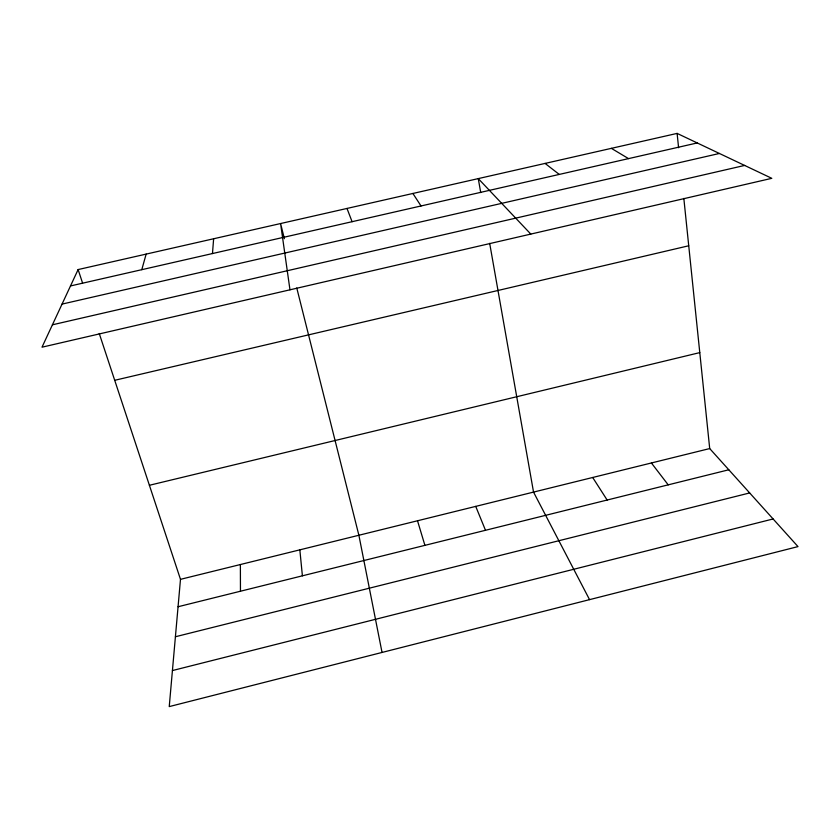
<?xml version="1.0" encoding="UTF-8"?>
<svg xmlns="http://www.w3.org/2000/svg" width="840" height="840" viewBox="0 0 840 840"><rect width="100%" height="100%" fill="white"/><g stroke="black" fill="none" stroke-linecap="round" stroke-linejoin="round"><path stroke-width="1.26" d="M212.468 253.554L213.633 238.76M99.236 333.48L180.484 579.337L169.239 706.598L798 546.599L709.706 448.57L683.833 198.408M141.781 269.682L146.15 254.1M78.12 269.567L42 347.193L771.792 178.322L677.114 133.403L78.12 269.567L82.583 283.08M172.421 670.562L773.105 518.962M175.413 636.751L749.669 492.944M178.059 606.743L728.805 469.781M180.484 579.337L709.706 448.57M149.404 485.279L699.783 352.611M114.713 380.3L688.726 245.774M52.416 324.807L744.639 165.438M62.055 304.101L719.418 153.468M70.497 285.947L697.221 142.947M611.363 148.355L628.53 158.613M545.076 163.422L559.262 174.426M530.807 234.087L478.265 178.605L480.721 192.559M651.399 462.977L668.21 484.858M412.892 193.463L421.019 205.968M592.683 477.488L607.152 500.042M589.554 599.645L533.537 492.104L489.678 243.327M475.724 506.384L485.499 530.292M346.994 208.446L352.086 221.697M417.512 520.769L424.914 545.36M284.382 238.697L280.581 223.545L289.968 289.81M296.762 287.963L358.88 535.259L382.043 652.438M677.114 133.403L678.594 147.735M299.838 549.843L302.4 575.82M240.377 564.533L240.46 591.224"/></g></svg>
